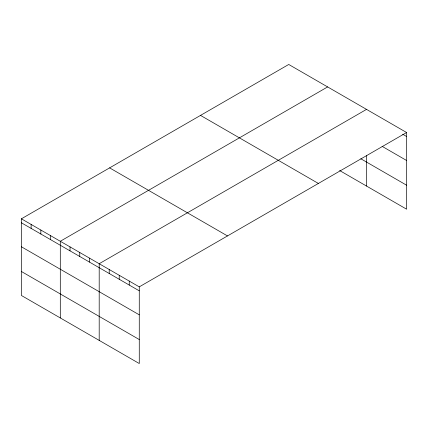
<?xml version="1.0" encoding="UTF-8"?>
<svg xmlns="http://www.w3.org/2000/svg" width="428" height="428" viewBox="0 0 428 428"><rect width="100%" height="100%" fill="white"/><g stroke="black" fill="none" stroke-linecap="round" stroke-linejoin="round"><path stroke-width="0.64" d="M21.4 218.81L139.271 286.862L139.271 363.533L21.4 295.481L21.4 218.81L288.729 64.468L406.6 132.519L406.6 209.19L339.639 170.531M327.623 86.927L60.3 241.264L60.3 317.934M366.523 109.381L99.194 263.723L99.194 340.394M139.271 286.862L406.6 132.519M402.705 134.253L406.6 136.5M382.108 146.349L406.6 160.489M360.804 158.761L406.6 185.206M200.507 115.4L318.384 183.452M109.616 167.878L227.493 235.93M21.4 222.79L139.271 290.842M21.4 246.774L139.271 314.831M21.4 271.491L139.271 339.543M366.523 155.728L366.523 186.052M129.251 281.078L129.251 285.059M119.235 275.29L119.235 279.27M109.215 269.506L109.215 273.487M89.473 258.111L89.473 262.091M79.747 252.493L79.747 256.474M70.021 246.881L70.021 250.862M50.574 235.651L50.574 239.632M40.847 230.039L40.847 234.014M31.126 224.422L31.126 228.402"/></g></svg>
